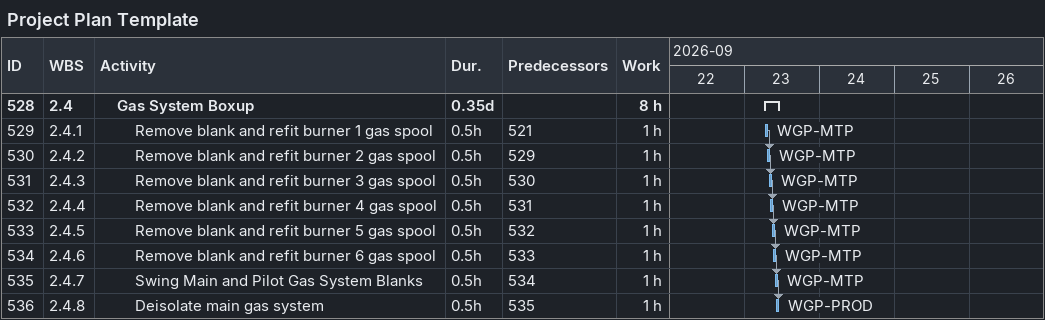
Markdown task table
Project Plan Template

| ID | WBS | Task | Duration | Start | Finish | Predecessors | Resources | Work (h) |
|---|---|---|---|---|---|---|---|---|
| 528 | 2.4 | **Gas System Boxup** | 0.35d | 2026-09-23 | 2026-09-23 |  |  | 8 |
| 529 | 2.4.1 | Remove blank and refit burner 1 gas spool | 0.5h | 2026-09-23 | 2026-09-23 | 521 | WGP-MTP | 1 |
| 530 | 2.4.2 | Remove blank and refit burner 2 gas spool | 0.5h | 2026-09-23 | 2026-09-23 | 529 | WGP-MTP | 1 |
| 531 | 2.4.3 | Remove blank and refit burner 3 gas spool | 0.5h | 2026-09-23 | 2026-09-23 | 530 | WGP-MTP | 1 |
| 532 | 2.4.4 | Remove blank and refit burner 4 gas spool | 0.5h | 2026-09-23 | 2026-09-23 | 531 | WGP-MTP | 1 |
| 533 | 2.4.5 | Remove blank and refit burner 5 gas spool | 0.5h | 2026-09-23 | 2026-09-23 | 532 | WGP-MTP | 1 |
| 534 | 2.4.6 | Remove blank and refit burner 6 gas spool | 0.5h | 2026-09-23 | 2026-09-23 | 533 | WGP-MTP | 1 |
| 535 | 2.4.7 | Swing Main and Pilot Gas System Blanks | 0.5h | 2026-09-23 | 2026-09-23 | 534 | WGP-MTP | 1 |
| 536 | 2.4.8 | Deisolate main gas system | 0.5h | 2026-09-23 | 2026-09-23 | 535 | WGP-PROD | 1 |
